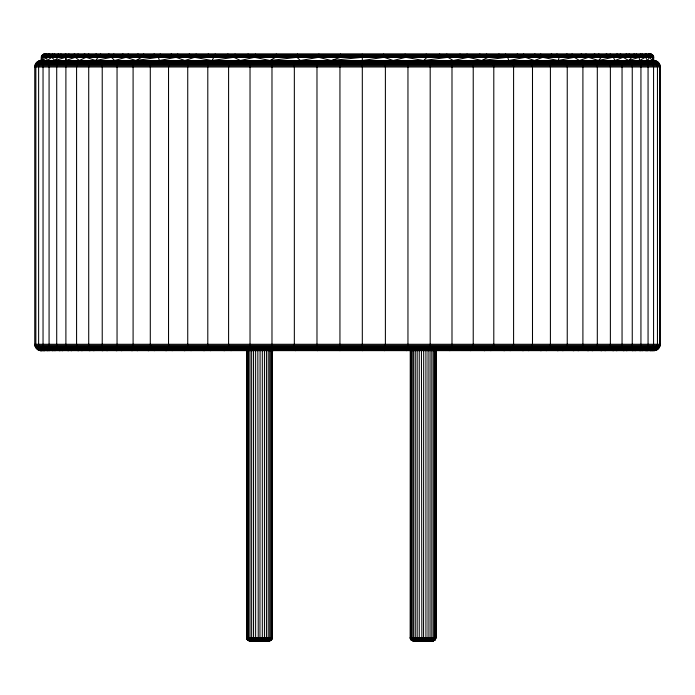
<?xml version="1.0" encoding="UTF-8"?>
<svg xmlns="http://www.w3.org/2000/svg" width="695" height="695" viewBox="0 0 695 695"><rect width="100%" height="100%" fill="white"/><g stroke="black" fill="none" stroke-linecap="round" stroke-linejoin="round"><path stroke-width="1.04" d="M160.319 54.071L158.799 55.226L158.33 57.303L135.942 60.526L125.969 57.303L114.623 60.526L111.443 57.303L95.684 60.526L86.058 57.303L79.326 60.526L75.338 57.303L65.73 60.526L65.747 57.303L55.018 60.526L51.673 57.303L52.785 54.827L54.792 54.071M362.182 54.123L362.312 57.303L331.28 60.526L318.623 57.303L318.927 54.071M318.623 57.303L300.422 60.526L296.939 57.303L297.469 54.071M651.345 54.271L653.543 56.199L653.821 60.526L41.179 60.526L41.457 56.199L43.655 54.271M158.33 57.303L159.442 60.526L176 57.303L184.87 60.526L194.548 57.303L211.966 60.526L233.876 57.303L240.453 60.526L254.457 57.303L255.439 54.071M233.876 57.303L234.154 55.226L235.066 54.071M194.548 57.303L194.921 55.226L196.155 54.071M176 57.303L176.426 55.226L177.807 54.071M125.969 57.303L126.516 55.226L128.297 54.071M111.443 57.303L112.025 55.226L113.928 54.071M86.058 57.303L86.701 55.226L88.812 54.071M75.338 57.303L76.007 55.226L78.205 54.071M51.673 57.303L47.303 60.526C46.052 58.189 46.695 54.08 49.927 54.071M65.73 60.526L66.399 55.687L68.97 54.071M340.524 54.071L340.446 57.303L331.28 60.526M646.437 54.071L648.878 55.226L649.625 57.303L652.179 60.526C653.091 58.119 652.483 54.062 649.252 54.071M42.282 350.723C38.52 351.027 34.628 348.282 34.75 344.277L34.75 66.972C34.707 63.566 37.686 60.43 41.161 60.621M41.179 60.526L41.726 56.199L43.142 54.505M249.792 640.929L269.677 640.877L271.589 639.774L272.292 638.262L272.249 350.723M269.052 640.929L271.111 640.173L272.336 637.697L272.336 350.723M413.403 640.929L433.289 640.877L435.2 639.774L435.947 637.697L435.947 350.723M654.916 350.332C658.035 350.271 660.259 347.222 660.25 344.277L660.25 66.972C660.285 63.766 657.626 60.734 654.369 60.621M259.956 640.877L260.078 350.723M423.559 640.877L423.689 350.723M46.756 57.303L42.682 60.526L43.802 55.687L46.574 54.071M271.988 638.262L270.911 640.173M339.942 60.526L339.942 350.723M505.456 54.071L506.533 54.827L508.94 60.526L525.377 57.303L534.446 60.526L542.717 57.303L558.042 60.526C559.275 58.727 559.744 54.566 556.834 54.071M652.179 60.526L653.743 57.303L41.257 57.303M362.312 350.723L362.312 57.303M211.966 60.526L213.869 57.303L214.373 54.827L215.276 54.071M262.797 640.495L262.319 640.929M426.409 640.495L425.931 640.929M649.625 57.303L647.41 60.526L644.508 55.226L642.111 54.071M247.611 54.505L248.141 54.071M95.684 60.526L98.117 57.303L98.733 55.226L100.74 54.071M227.335 54.505L227.969 54.071M558.042 60.526L574.322 57.303L579.465 60.526L588.43 57.303L598.517 60.526L601.314 57.303L600.358 54.827L598.647 54.071M55.018 60.526L58.102 57.303L59.188 54.827L61.151 54.071M264.621 640.495L263.883 640.929M428.233 640.495L427.495 640.929M207.666 54.505L208.404 54.071M610.106 54.071L612.252 55.226L614.988 60.526L623.137 57.303L628.723 60.526L631.972 57.303L630.904 54.827L628.975 54.071M362.312 60.526L384.1 57.303L393.196 60.526L405.706 57.303L423.603 60.526L427.017 57.303L426.174 54.071M188.701 54.505L189.544 54.071M317.606 60.526L316.981 66.972L316.981 344.277L317.606 350.723M170.553 54.505L171.491 54.071M266.281 640.495L265.308 640.929M429.892 640.495L428.919 640.929M153.308 54.505L154.333 54.071M384.613 350.723L385.386 344.277L385.386 66.972L384.613 60.526M39.068 61.386L36.713 63.749L35.853 66.972L35.853 344.277L37.356 348.421L41.161 350.628M656.471 349.863L658.825 347.5L659.685 344.277L659.685 66.972L658.825 63.749L655.455 60.917M137.054 54.505L138.166 54.071M267.74 640.495L266.559 640.929M431.352 640.495L430.17 640.929M121.868 54.505L123.058 54.071M107.838 54.505L109.098 54.071M254.457 57.303L270.042 60.526L275.515 57.303L276.271 54.071M135.942 60.526L141.624 57.303L142.397 54.827L143.796 54.071M645.247 57.303L639.565 60.526L638.94 55.687L636.281 54.071M95.024 54.505L96.353 54.071M268.948 640.495L267.158 640.929M432.559 640.495L430.77 640.929M83.496 54.505L84.894 54.071M73.314 54.505L74.765 54.071M295.436 60.526L294.593 62.828L294.341 66.972L294.341 344.277L294.593 348.421L295.436 350.723M423.603 60.526L447.919 57.303L453.227 60.526L468.308 57.303L481.774 60.526L488.081 57.303L487.734 55.226L486.596 54.071M269.86 640.495L268.374 640.929M433.471 640.495L431.986 640.929M64.531 54.505L66.025 54.071M57.181 54.505L58.719 54.071M51.326 54.505L52.89 54.071M270.459 640.495L268.887 640.929M46.965 54.505L48.554 54.071M44.15 54.505L45.748 54.071M38.529 61.386L40.084 60.917M406.705 350.723L407.505 349.211L407.956 344.277L407.956 66.972L407.505 62.029L406.705 60.526M261.598 640.929L262.31 637.697L262.31 350.723M425.21 640.929L425.922 637.697L425.922 350.723M273.535 60.526L272.344 62.828L271.98 66.972L271.98 344.277L272.344 348.421L273.535 350.723M267.601 640.877L269.13 639.774L269.73 637.697L269.73 350.723M431.213 640.877L432.733 639.774L433.341 637.697L433.341 350.723M428.485 350.723L429.788 348.421L430.188 344.277L430.188 66.972L429.788 62.828L428.485 60.526M628.723 60.526L639.348 57.303M252.033 60.526L250.495 62.828L250.026 66.972L250.026 344.277L250.747 349.211L252.033 350.723M44.193 54.123L43.377 54.271L651.623 54.271L650.807 54.123M654.369 350.628L655.455 350.332M652.718 350.723L656.01 350.332L38.99 350.332L41.196 350.723M449.839 350.723L451.22 349.211L451.993 344.277L451.993 66.972L451.22 62.029L449.839 60.526M231.044 60.526L229.168 62.828L228.594 66.972L228.594 344.277L229.168 348.421L231.044 350.723M263.205 640.929L264.004 640.173L264.447 637.697L264.447 350.723M426.808 640.929L427.764 639.774L428.059 637.697L428.059 350.723M598.517 60.526L612.903 57.303M470.637 350.723L472.305 349.211L473.226 344.277L473.226 66.972L472.305 62.029L470.637 60.526M210.672 60.526C208.083 61.256 207.935 64.739 207.796 66.972L207.796 344.277C207.935 346.51 208.083 349.993 210.672 350.723M484.328 350.723L484.823 350.628M490.783 350.723L492.72 349.211L493.798 344.277L493.798 66.972L492.72 62.029L490.783 60.526M191.038 60.526L188.918 62.029L187.737 66.972L187.737 344.277L188.918 349.211L191.038 350.723M503.962 350.723L504.535 350.628M510.165 350.723L512.363 349.211L513.588 344.277L513.588 66.972C513.509 64.6 512.962 61.038 510.165 60.526M264.691 640.929L266.029 639.774L266.437 637.697L266.437 350.723M428.302 640.929L429.64 639.774L430.049 637.697L430.049 350.723M172.23 60.526L169.858 62.029L168.537 66.972L168.537 344.277L169.858 349.211L172.23 350.723M522.77 350.723L523.413 350.628M528.678 350.723L531.128 349.211L532.492 344.277L532.492 66.972L531.128 62.029L528.678 60.526M154.359 60.526C151.362 60.83 150.302 64.4 150.294 66.972L150.294 344.277L151.745 349.211L154.359 350.723M540.641 350.723L541.344 350.628M546.227 350.723L548.911 349.211L550.405 344.277L550.405 66.972L548.911 62.029L546.227 60.526M266.029 640.929L267.705 639.774L268.218 637.697L268.218 350.723M429.64 640.929L431.048 640.173L431.83 637.697L431.83 350.723M137.514 60.526C134.439 60.734 133.075 64.288 133.093 66.972L133.093 344.277C133.075 346.961 134.439 350.515 137.514 350.723M481.774 60.526L507.133 57.303M557.486 350.723L558.25 350.628M562.707 350.723C565.817 350.532 567.268 347.005 567.242 344.277L567.242 66.972C567.268 64.244 565.817 60.717 562.707 60.526M121.799 60.526C118.645 60.665 117.003 64.166 117.047 66.972L117.047 344.277C117.003 347.083 118.645 350.584 121.799 350.723M270.042 60.526L296.939 57.303M573.201 350.723L574.027 350.628M578.049 350.723C581.22 350.601 582.949 347.118 582.905 344.277L582.905 66.972C582.949 64.131 581.22 60.647 578.049 60.526M107.282 60.526C104.068 60.613 102.165 64.053 102.226 66.972L102.226 344.277C102.165 347.196 104.068 350.636 107.282 350.723M587.718 350.723L588.596 350.628M592.157 350.723C595.389 350.654 597.37 347.231 597.309 344.277L597.309 66.972C597.37 64.018 595.389 60.595 592.157 60.526M94.051 60.526C90.784 60.569 88.639 63.949 88.717 66.972L88.717 344.277C88.639 347.3 90.784 350.68 94.051 350.723M600.949 350.723L601.879 350.628M604.954 350.723C608.238 350.688 610.453 347.335 610.375 344.277L610.375 66.972C610.453 63.914 608.238 60.561 604.954 60.526M82.166 60.526C78.856 60.535 76.502 63.853 76.58 66.972L76.58 344.277C76.502 347.396 78.856 350.714 82.166 350.723M612.834 350.723L613.807 350.628M616.387 350.723C619.705 350.723 622.121 347.422 622.051 344.277L622.051 66.972C622.121 63.827 619.705 60.526 616.387 60.526M268.062 640.929L270.251 639.774L270.928 637.697L270.928 350.723M431.673 640.929L433.862 639.774L434.54 637.697L434.54 350.723M71.698 60.526C68.353 60.517 65.817 63.766 65.895 66.972L65.895 344.277C65.817 347.474 68.353 350.732 71.698 350.723M623.302 350.723L624.31 350.628M626.377 350.723C629.74 350.74 632.328 347.5 632.25 344.277L632.25 66.972C632.328 63.749 629.74 60.508 626.377 60.526M62.706 60.526C59.327 60.5 56.634 63.697 56.712 66.972L56.712 344.277C56.634 347.552 59.327 350.749 62.706 350.723M632.294 350.723L633.336 350.628M634.891 350.723C638.271 350.758 641.007 347.57 640.938 344.277L640.938 66.972C641.007 63.679 638.271 60.491 634.891 60.526M55.235 60.526C51.83 60.482 49.006 63.636 49.076 66.972L49.076 344.277C49.006 347.613 51.83 350.767 55.235 350.723M639.765 350.723L640.833 350.628M268.696 640.929L271.059 639.774L271.78 637.697L271.78 350.723M432.307 640.929L434.288 640.173L435.383 637.697L435.383 350.723M49.319 60.526C45.896 60.474 42.968 63.593 43.038 66.972L43.038 344.277C42.968 347.656 45.896 350.775 49.319 350.723M641.859 350.723C645.273 350.767 648.122 347.63 648.061 344.277L648.061 66.972C648.122 63.619 645.273 60.482 641.859 60.526M645.681 350.723L646.776 350.628M432.498 640.929L434.914 639.774L435.643 637.697L435.643 350.723M44.993 60.526C41.552 60.465 38.564 63.558 38.625 66.972L38.625 344.277L40.11 348.421L43.889 350.628M647.262 350.723C650.694 350.775 653.639 347.674 653.569 344.277L653.569 66.972C653.639 63.575 650.694 60.474 647.262 60.526M650.007 350.723C653.795 351.27 657.548 348.134 657.453 344.277L657.453 66.972C657.522 63.549 654.508 60.465 651.067 60.526M432.664 640.929L435.113 639.774L435.861 637.697L435.861 350.723M44.758 54.071L43.924 54.123L651.076 54.123L650.242 54.071M42.282 60.526L40.075 60.621L654.925 60.621L653.248 60.526M42.873 54.505L652.127 54.505M42.412 54.827L652.588 54.827M42.013 55.226L652.987 55.226M41.691 55.687L653.309 55.687M41.457 56.199L653.543 56.199M41.309 56.738L653.691 56.738M38.99 60.917L656.01 60.917M37.973 61.386L657.027 61.386M37.052 62.029L657.948 62.029M36.262 62.828L658.738 62.828M35.61 63.749L659.39 63.749M35.141 64.765L659.859 64.765M34.846 65.851L660.154 65.851M34.75 66.972L660.25 66.972M34.75 344.277L660.25 344.277M34.846 345.398L660.154 345.398M35.141 346.484L659.859 346.484M35.61 347.5L659.39 347.5M36.262 348.421L658.738 348.421M37.052 349.211L657.948 349.211M37.973 349.863L657.027 349.863M40.075 350.628L654.925 350.628M272.336 637.697L246.577 637.697L246.664 350.723M410.276 350.723L410.189 637.697L435.947 637.697M249.861 640.929L247.324 639.774L246.664 637.697L246.621 638.262L272.292 638.262M410.189 637.697L410.232 638.262L435.904 638.262M246.621 638.262L246.768 638.801L272.145 638.801M410.276 637.697L410.38 638.801L435.756 638.801M246.768 638.801L247.003 639.313L271.91 639.313M410.38 638.801L410.615 639.313L435.522 639.313M247.09 639.313L247.411 639.774L271.589 639.774M410.615 639.313L410.936 639.774L435.2 639.774M247.724 640.173L271.189 640.173M410.936 639.774L434.801 640.173M248.185 640.495L270.729 640.495M411.336 640.173L434.34 640.495M248.697 640.729L270.225 640.729M411.796 640.495L433.828 640.729M249.236 640.877L269.677 640.877M433.289 640.877L412.847 640.877L411.023 639.774L410.319 638.262M645.073 54.071L646.663 54.505M648.426 54.071L650.025 54.505M42.821 350.628L44.993 350.723M413.473 640.929L412.378 640.729M640.208 54.071L641.763 54.505M46.643 350.628L47.738 350.723M414.151 640.929L411.614 640.173L410.493 637.697L410.493 350.723M250.539 640.929L248.002 640.173L246.881 637.697L246.881 350.723M52.064 350.628L53.141 350.723M413.829 640.929L412.291 640.495M250.217 640.929L248.68 640.495L247.324 638.801M633.849 54.071L635.378 54.505M59.058 350.628L60.109 350.723M626.03 54.071L627.516 54.505M620.235 54.071L622.103 54.827L623.137 57.303M67.597 350.628L68.623 350.723M616.795 54.071L618.229 54.505M415.367 640.929L413.03 640.495M251.755 640.929L249.418 640.495M77.632 350.628L78.613 350.723M606.188 54.071L607.56 54.505M89.099 350.628L90.046 350.723M594.26 54.071L595.572 54.505M101.948 350.628L102.843 350.723M585.894 54.071L587.84 55.226L588.43 57.303M581.072 54.071L582.314 54.505M116.108 350.628L116.951 350.723M571.942 54.071L573.471 54.827L574.322 57.303M415.966 640.929L414.446 640.173L413.603 637.697L413.603 350.723M252.355 640.929L250.539 639.774L249.992 637.697L249.992 350.723M566.703 54.071L567.867 54.505M131.503 350.628L132.293 350.723M416.496 640.929L415.402 640.495M252.884 640.929L251.79 640.495M551.205 54.071L552.29 54.505M148.052 350.628L148.773 350.723M540.667 54.071L542.239 55.226L542.717 57.303M534.681 54.071L535.671 54.505M417.217 640.929L415.723 639.774L415.262 637.697L415.262 350.723M253.606 640.929L252.111 639.774L251.651 637.697L251.651 350.723M165.662 350.628L166.322 350.723M523.509 54.071L524.708 54.827L525.377 57.303M517.193 54.071L518.096 54.505M417.834 640.929L416.957 640.495M254.222 640.929L253.345 640.495M184.245 350.628L184.835 350.723M498.845 54.071L499.653 54.505M203.696 350.628L204.217 350.723M418.642 640.929L417.513 639.774L417.165 637.697L417.165 350.723M255.03 640.929L253.901 639.774L253.553 637.697L253.553 350.723M479.724 54.071L480.427 54.505M223.912 350.628L224.363 350.723M467.031 54.071L468.004 55.226L468.308 57.303M419.32 640.929L418.703 640.495M255.717 640.929L255.091 640.495M459.934 54.071L460.524 54.505M446.859 54.071L447.919 57.303M249.305 640.877L247.411 639.774M439.561 54.071L440.057 54.505M413.629 640.877L411.874 639.774L411.179 637.697L411.179 350.723M250.018 640.877L248.263 639.774L247.568 637.697L247.568 350.723M420.206 640.929L419.25 637.697L419.25 350.723M256.594 640.929L255.638 637.697L255.638 350.723M414.463 640.877L412.856 639.774L412.222 637.697L412.222 350.723M250.852 640.877L249.244 639.774L248.61 637.697L248.61 350.723M414.924 640.877L414.081 640.495M251.312 640.877L250.469 640.495M405.098 54.071L405.706 57.303M654.916 60.917L655.932 61.386M421.848 640.929L421.448 350.723M258.236 640.929L257.836 350.723M651.858 54.505L652.709 55.226M37.617 349.211L38.529 349.863M383.718 54.071L384.1 57.303M653.031 55.687L653.413 56.738M411.162 639.313L410.797 638.262M41.535 57.303L42.682 60.526"/></g></svg>
